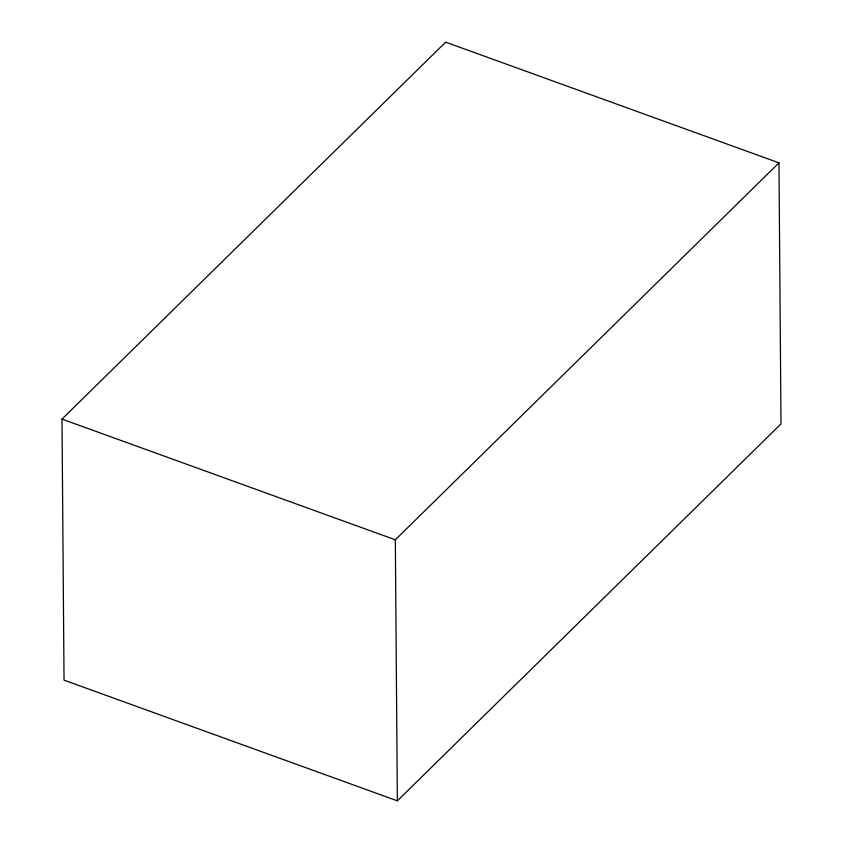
<?xml version="1.0" encoding="UTF-8"?>
<svg xmlns="http://www.w3.org/2000/svg" width="843" height="843" viewBox="0 0 843 843"><rect width="100%" height="100%" fill="white"/><g stroke="black" fill="none" stroke-linecap="round" stroke-linejoin="round"><path stroke-width="1.26" d="M62.003 419.097L445.641 42.15L778.964 162.857L780.997 423.903L397.359 800.85L64.036 680.143L62.003 419.097L395.325 539.815L778.964 162.857M395.325 539.815L397.359 800.85"/></g></svg>
